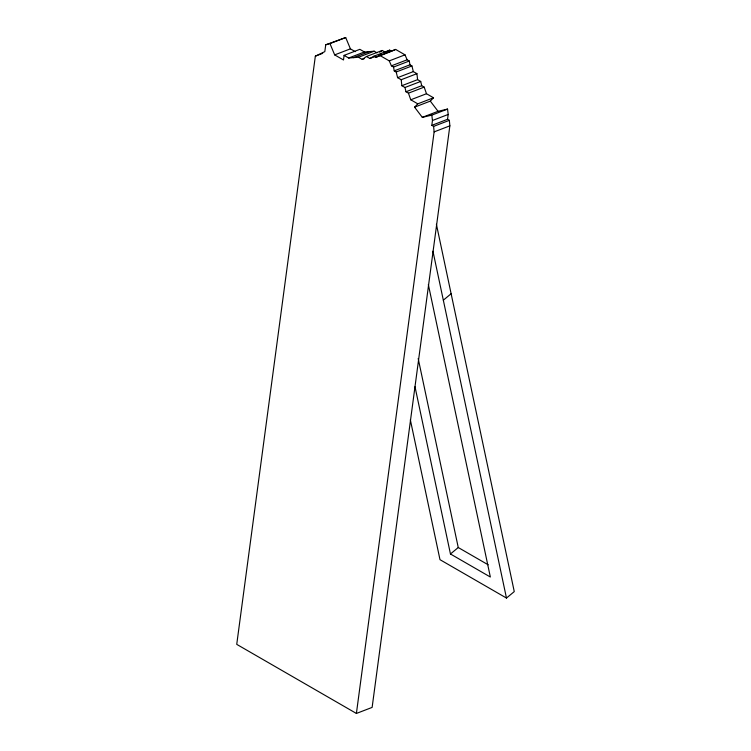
<?xml version="1.0" encoding="UTF-8"?>
<svg xmlns="http://www.w3.org/2000/svg" width="751" height="751" viewBox="0 0 751 751"><rect width="100%" height="100%" fill="white"/><g stroke="black" fill="none" stroke-linecap="round" stroke-linejoin="round"><path stroke-width="1.13" d="M355.307 51.669L350.407 48.843L345.704 37.55L325.737 44.778L324.817 51.631L315.345 56.165L236.734 644.358L356.396 713.45L372.13 707.404L449.858 125.839L449.351 120.338L447.549 119.306L431.816 125.351L432.463 120.498L431.816 115.128L447.549 109.083L448.197 114.452L447.549 119.306M377.03 52.833L374.214 51.209L364.413 51.979L359.842 49.331L344.099 55.377L343.489 59.977L334.674 54.889L329.971 43.596L325.737 44.778M356.396 713.45L434.125 131.885L433.609 126.384L431.816 125.351M431.816 115.128L422.315 117.353L414.58 107.158L417.781 103.835L433.515 97.78L426.493 93.734L424.174 87.125L421.724 85.708L420.701 81.446L417.594 79.653L401.86 85.698L401.194 79.728L397.598 77.653L396.19 71.993L394.228 70.857L393.533 67.055L391.412 65.835L389.262 60.887L379.884 55.471L375.904 57.32L373.942 56.184L369.905 58.484L366.479 56.503L362.235 59.423L358.48 57.254L348.671 58.024L344.099 55.377M414.58 107.158L430.314 101.113L433.515 97.78M443.334 300.193L451.126 293.725M428.342 284.526L490.347 577.021L450.459 553.985L458.251 547.526L418.185 358.509M410.337 419.8L439.992 559.673L506.474 598.059L514.266 591.6L436.397 224.267M379.668 52.204L382.212 50.458L385.639 52.439L389.675 50.139L391.637 51.275L395.627 49.425L405.005 54.842L407.145 59.789L409.276 61.009L409.962 64.811L411.923 65.947L413.332 71.598L416.927 73.673L417.594 79.653M329.971 43.596L345.704 37.55M315.345 56.165L322.686 53.349M334.674 54.889L350.407 48.843M348.671 58.024L364.413 51.979M353.496 57.649L369.229 51.594M358.48 57.254L374.214 51.209M366.479 56.503L382.212 50.458M362.235 59.423L364.338 58.616M373.942 56.184L389.675 50.139M369.905 58.484L375.153 56.466M378.297 55.255L381.442 54.044M379.884 55.471L395.627 49.425M375.904 57.32L390.586 51.678M389.262 60.887L405.005 54.842M391.412 65.835L407.145 59.789M393.533 67.055L409.276 61.009M394.228 70.857L409.962 64.811M396.19 71.993L411.923 65.947M397.598 77.653L413.332 71.598M401.194 79.728L416.927 73.673M401.86 85.698L404.967 87.492L420.701 81.446M404.967 87.492L405.991 91.753L421.724 85.708M405.991 91.753L408.441 93.171L424.174 87.125M408.441 93.171L410.759 99.78L426.493 93.734M422.315 117.353L438.049 111.308L447.549 109.083M432.463 120.498L448.197 114.452M433.609 126.384L449.351 120.338M434.125 131.885L449.858 125.839M410.759 99.78L417.781 103.835M458.251 547.526L488.169 564.799M430.314 101.113L438.049 111.308M432.951 251.228L506.474 598.059M415.003 386.737L450.459 553.985"/></g></svg>
